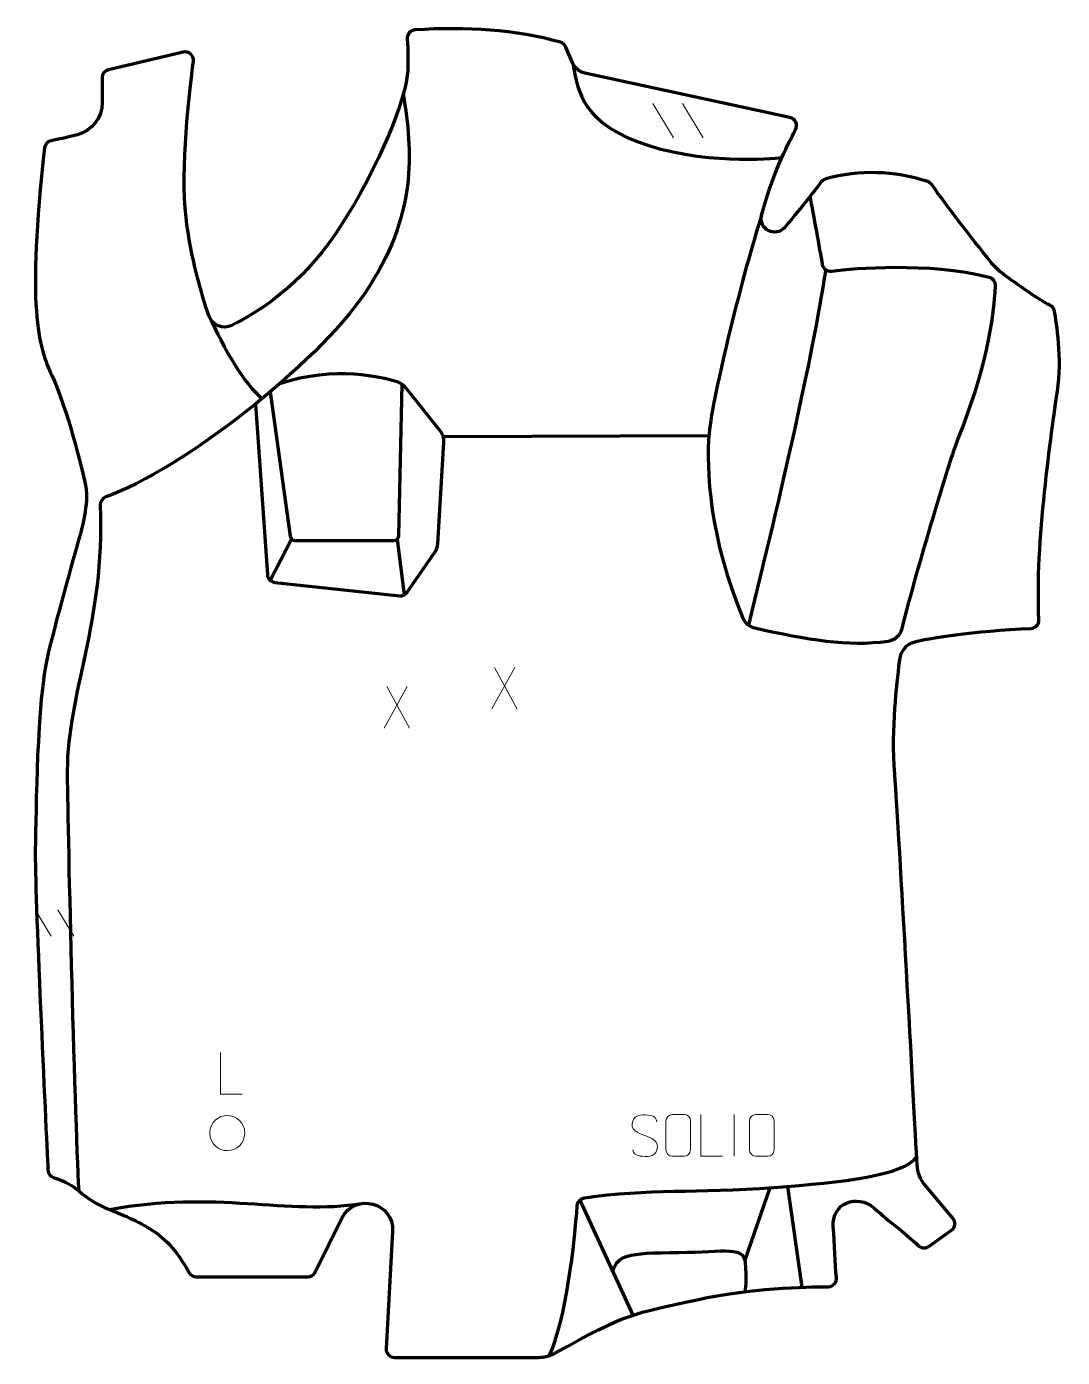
# Model space of a CAD drawing. Header units: millimetres. Extents: x -312 to 308, y -397 to 399.
import ezdxf

# ---------------------------------------------------------------- set-up
doc = ezdxf.new("R2010")
doc.units = ezdxf.units.MM
doc.header["$MEASUREMENT"] = 0
for name, color, linetype in [('layer 1', 7, 'Continuous'), ('layer 2', 7, 'Continuous'), ('layer 3', 7, 'Continuous')]:
    doc.layers.add(name, color=color, linetype=linetype)

msp = doc.modelspace()

# ---------------------------------------------------------------- linework, layer by layer
at = {"layer": 'layer 1', "color": 250, "lineweight": 9}
for points in [[(63.2471, 352.7676), (63.2471, 352.7676), (75.6114, 332.2233), (75.6114, 332.2233)], [(80.977, 352.7676), (80.977, 352.7676), (93.3413, 332.2233), (93.3413, 332.2233)], [(-19.4183, 15.3436), (-19.4183, 15.3436), (-33.1589, -9.5522), (-33.1589, -9.5522)], [(-31.7043, 15.3436), (-31.7043, 15.3436), (-17.9637, -9.6099), (-17.9637, -9.6099)], [(-83.8958, 3.9189), (-83.8958, 3.9189), (-97.6364, -20.9769), (-97.6364, -20.9769)], [(-96.1818, 3.9189), (-96.1818, 3.9189), (-82.4412, -21.0346), (-82.4412, -21.0346)], [(-306.6332, -129.6641), (-306.6332, -129.6641), (-297.1016, -145.5017), (-297.1016, -145.5017)], [(-292.9652, -129.6641), (-292.9652, -129.6641), (-283.4336, -145.5017), (-283.4336, -145.5017)], [(111.8879, -252.1749), (111.8879, -252.1749), (111.8879, -277.149), (111.8879, -277.149)]]:
    msp.add_open_spline(points, degree=3, dxfattribs=at)
for points, knots in [([(-182.7672, -240.0314), (-182.7672, -240.0314), (-195.7163, -240.0314), (-195.7163, -240.0314), (-195.7163, -240.0314), (-195.7163, -240.0314), (-195.7163, -215.0778), (-195.7163, -215.0778)], [0, 0, 0, 0, 0.33333333, 0.33333333, 0.33333333, 0.33333333, 1, 1, 1, 1]), ([(-202.0781, -263.1872), (-202.0074, -256.5468), (-196.7334, -252.7008), (-191.5781, -252.7978), (-191.5781, -252.7978), (-186.4228, -252.7008), (-181.1488, -256.7642), (-181.0781, -263.4046), (-181.0781, -263.4046), (-181.4483, -269.7339), (-185.8902, -273.7646), (-191.5781, -273.794), (-191.5781, -273.794), (-196.7334, -273.891), (-202.0074, -269.8276), (-202.0781, -263.1872)], [0, 0, 0, 0, 0.2, 0.2, 0.2, 0.2, 0.4, 0.4, 0.4, 0.4, 0.6, 0.6, 0.6, 0.6, 1, 1, 1, 1]), ([(58.3625, -264.662), (54.1142, -263.1916), (49.2061, -261.3958), (51.2112, -255.8755), (51.2112, -255.8755), (52.7147, -251.7356), (57.9283, -252.1241), (61.5319, -252.7252), (61.5319, -252.7252), (64.3925, -253.2024), (65.2572, -254.4156), (65.5678, -256.4997)], [0, 0, 0, 0, 0.25, 0.25, 0.25, 0.25, 0.5, 0.5, 0.5, 0.5, 1, 1, 1, 1]), ([(74.8429, -252.1855), (77.1686, -252.1855), (79.4947, -252.1855), (81.8208, -252.1855), (81.8208, -252.1855), (83.7674, -252.1499), (85.7588, -253.6415), (85.7855, -256.0791), (85.7855, -256.0791), (85.7851, -261.826), (85.7851, -267.5733), (85.7855, -273.321), (85.7855, -273.321), (85.6457, -275.6444), (83.9685, -277.124), (81.8208, -277.1348), (81.8208, -277.1348), (79.4889, -277.1344), (77.157, -277.1344), (74.8255, -277.1348), (74.8255, -277.1348), (72.9005, -277.2402), (70.9284, -275.3557), (70.9396, -273.3384), (70.9396, -273.3384), (70.9399, -267.5683), (70.9399, -261.7986), (70.9396, -256.0293), (70.9396, -256.0293), (70.9438, -253.8912), (72.6905, -252.172), (74.8429, -252.1855)], [0, 0, 0, 0, 0.11111111, 0.11111111, 0.11111111, 0.11111111, 0.22222222, 0.22222222, 0.22222222, 0.22222222, 0.33333333, 0.33333333, 0.33333333, 0.33333333, 0.44444444, 0.44444444, 0.44444444, 0.44444444, 0.55555556, 0.55555556, 0.55555556, 0.55555556, 0.66666667, 0.66666667, 0.66666667, 0.66666667, 0.77777778, 0.77777778, 0.77777778, 0.77777778, 1, 1, 1, 1]), ([(104.837, -277.1388), (104.837, -277.1388), (91.8879, -277.1388), (91.8879, -277.1388), (91.8879, -277.1388), (91.8879, -277.1388), (91.8879, -252.1852), (91.8879, -252.1852)], [0, 0, 0, 0, 0.33333333, 0.33333333, 0.33333333, 0.33333333, 1, 1, 1, 1]), ([(124.8429, -252.1855), (127.1686, -252.1855), (129.4947, -252.1855), (131.8208, -252.1855), (131.8208, -252.1855), (133.7674, -252.1499), (135.7588, -253.6415), (135.7855, -256.0791), (135.7855, -256.0791), (135.7851, -261.826), (135.7851, -267.5733), (135.7855, -273.321), (135.7855, -273.321), (135.6457, -275.6444), (133.9685, -277.124), (131.8208, -277.1348), (131.8208, -277.1348), (129.4889, -277.1344), (127.157, -277.1344), (124.8255, -277.1348), (124.8255, -277.1348), (122.9005, -277.2402), (120.9284, -275.3557), (120.9396, -273.3384), (120.9396, -273.3384), (120.9399, -267.5683), (120.9399, -261.7986), (120.9396, -256.0293), (120.9396, -256.0293), (120.9438, -253.8912), (122.6905, -252.172), (124.8429, -252.1855)], [0, 0, 0, 0, 0.11111111, 0.11111111, 0.11111111, 0.11111111, 0.22222222, 0.22222222, 0.22222222, 0.22222222, 0.33333333, 0.33333333, 0.33333333, 0.33333333, 0.44444444, 0.44444444, 0.44444444, 0.44444444, 0.55555556, 0.55555556, 0.55555556, 0.55555556, 0.66666667, 0.66666667, 0.66666667, 0.66666667, 0.77777778, 0.77777778, 0.77777778, 0.77777778, 1, 1, 1, 1]), ([(58.3625, -264.6621), (62.3811, -266.3088), (67.4106, -268.1971), (65.5766, -273.5574), (65.5766, -273.5574), (64.1168, -277.8238), (59.206, -277.5671), (55.4799, -277.0124), (55.4799, -277.0124), (52.7299, -276.6026), (51.509, -275.3891), (51.131, -273.2769)], [0, 0, 0, 0, 0.25, 0.25, 0.25, 0.25, 0.5, 0.5, 0.5, 0.5, 1, 1, 1, 1])]:
    msp.add_open_spline(points, degree=3, knots=knots, dxfattribs=at)
at = {"layer": 'layer 2', "color": 230, "lineweight": 200}
msp.add_open_spline([(-295.3006, -290.0176), (-297.3781, -289.4315), (-298.8601, -287.6085), (-298.9638, -285.4607), (-298.9638, -285.4607), (-300.1788, -260.3218), (-307.0978, -115.6978), (-306.5528, -93.9748), (-306.5528, -93.9748), (-305.9552, -70.169), (-305.9552, -5.8928), (-298.7832, 23.8644), (-298.7832, 23.8644), (-292.5845, 49.5844), (-282.3677, 85.5303), (-279.7092, 94.8112), (-279.7092, 94.8112), (-279.2848, 96.2932), (-274.3364, 114.2217), (-276.3098, 123.3791), (-276.3098, 123.3791), (-280.5968, 143.2719), (-289.4095, 174.8678), (-296.5857, 189.8989), (-296.5857, 189.8989), (-304.8397, 207.1875), (-311.7563, 230.9675), (-300.9937, 326.1202), (-300.9937, 326.1202), (-300.7503, 328.2735), (-299.1353, 330.0297), (-296.9999, 330.4488), (-296.9999, 330.4488), (-290.8573, 331.6535), (-285.6433, 332.8836), (-281.3567, 334.0132), (-281.3567, 334.0132), (-272.5976, 336.3222), (-266.5104, 344.2343), (-266.5104, 353.2573), (-266.5104, 353.2573), (-266.5104, 353.2573), (-266.5104, 368.087), (-266.5104, 368.087), (-266.5104, 368.087), (-266.5104, 370.3952), (-264.9172, 372.4007), (-262.6612, 372.9324), (-262.6612, 372.9324), (-262.6612, 372.9324), (-218.0158, 383.4494), (-218.0158, 383.4494), (-218.0158, 383.4494), (-214.6132, 384.2509), (-211.4566, 381.4192), (-211.906, 377.9662), (-211.906, 377.9662), (-214.2291, 360.1241), (-219.6474, 313.0416), (-216.3083, 284.539), (-216.3083, 284.539), (-213.5479, 260.978), (-206.8849, 237.9762), (-202.671, 225.7299), (-202.671, 225.7299), (-200.7279, 220.0836), (-194.2707, 217.3817), (-188.8742, 219.9789), (-188.8742, 219.9789), (-174.374, 226.9572), (-147.1526, 244.1999), (-126.6612, 275.0164), (-126.6612, 275.0164), (-97.3767, 319.0576), (-86.0215, 356.5515), (-84.2283, 366.6692), (-84.2283, 366.6692), (-83, 373.6012), (-83.4551, 385.0037), (-83.8632, 391.4966), (-83.8632, 391.4966), (-84.0354, 394.2356), (-81.9505, 396.6027), (-79.1998, 396.7766), (-79.1998, 396.7766), (-48.3265, 398.7278), (-19.0385, 396.8902), (7.8668, 389.3588), (7.8668, 389.3588), (9.3304, 388.9488), (10.5348, 387.911), (11.1338, 386.5193), (11.1338, 386.5193), (11.1338, 386.5193), (15.342, 376.7413), (15.342, 376.7413), (15.342, 376.7413), (16.6152, 373.7822), (19.2466, 371.6186), (22.4053, 370.9339), (22.4053, 370.9339), (22.4053, 370.9339), (145.2457, 344.2939), (145.2457, 344.2939), (145.2457, 344.2939), (148.4885, 343.5904), (150.1624, 339.9939), (148.5971, 337.0796), (148.5971, 337.0796), (143.5401, 327.6643), (133.7872, 307.8385), (128.2743, 285.7314), (128.2743, 285.7314), (126.2317, 277.5395), (136.6552, 272.1861), (142.1349, 278.6261), (142.1349, 278.6261), (153.1638, 291.5885), (161.2481, 302.1704), (163.9804, 305.803), (163.9804, 305.803), (164.6563, 306.7015), (165.6183, 307.3379), (166.707, 307.6311), (166.707, 307.6311), (187.0538, 313.1066), (207.3942, 312.5509), (227.728, 305.9699), (227.728, 305.9699), (228.8791, 305.5973), (229.8052, 304.7955), (230.4874, 303.8006), (230.4874, 303.8006), (238.8716, 291.5748), (252.7773, 273.8512), (265.9412, 257.2689), (265.9412, 257.2689), (268.3451, 254.2403), (271.2361, 251.913), (274.3695, 249.6316), (274.3695, 249.6316), (284.5189, 242.2423), (293.8961, 235.656), (300.8154, 232.047), (300.8154, 232.047), (302.2184, 231.3154), (303.256, 230.0468), (303.5544, 228.4985), (303.5544, 228.4985), (304.9183, 221.4164), (308.3642, 200.3277), (305.4365, 180.6663), (305.4365, 180.6663), (301.9846, 157.4808), (291.8856, 88.3247), (294.3363, 43.9399), (294.3363, 43.9399), (294.4894, 41.1692), (292.3407, 38.8084), (289.5562, 38.6917), (289.5562, 38.6917), (255.9068, 37.282), (225.9497, 32.4643), (219.9919, 30.6794), (219.9919, 30.6794), (215.3011, 29.2732), (211.6061, 25.9571), (210.8285, 18.6507), (210.8285, 18.6507), (209.3261, 4.5354), (205.8463, -19.7327), (208.0201, -48.7434), (208.0201, -48.7434), (210.6843, -84.2917), (219.5231, -247.5495), (221.4098, -282.5602), (221.4098, -282.5602), (221.6419, -286.8609), (223.2668, -290.9687), (226.0421, -294.2721), (226.0421, -294.2721), (226.0421, -294.2721), (242.8241, -314.2443), (242.8241, -314.2443), (242.8241, -314.2443), (244.686, -316.4601), (244.2687, -319.7839), (241.9164, -321.4759), (241.9164, -321.4759), (241.9164, -321.4759), (228.4791, -331.1398), (228.4791, -331.1398), (228.4791, -331.1398), (226.3733, -332.6547), (223.6238, -332.1495), (221.7597, -330.3486), (221.7597, -330.3486), (215.6094, -324.4081), (204.8497, -316.2092), (195.669, -308.2315), (195.669, -308.2315), (185.0775, -299.0275), (170.2302, -305.4453), (171.2112, -319.4188), (171.2112, -319.4188), (171.9119, -329.4041), (172.3232, -341.974), (173.0693, -349.4623), (173.0693, -349.4623), (173.3717, -352.4924), (171.195, -355.1877), (168.1375, -355.1915), (168.1375, -355.1915), (154.9387, -355.2092), (121.4025, -356.0142), (89.6864, -362.9808), (89.6864, -362.9808), (50.3767, -371.6161), (47.8967, -370.7849), (4.5443, -394.9583), (4.5443, -394.9583), (1.558, -396.6231), (-1.8092, -397.4997), (-5.2315, -397.4997), (-5.2315, -397.4997), (-5.2315, -397.4997), (-91.4991, -397.4997), (-91.4991, -397.4997), (-91.4991, -397.4997), (-94.3675, -397.4997), (-96.6479, -395.1015), (-96.492, -392.2497), (-96.492, -392.2497), (-96.492, -392.2497), (-92.6544, -322.1002), (-92.6544, -322.1002), (-92.6544, -322.1002), (-91.7079, -304.7976), (-115.2629, -298.6387), (-122.9739, -314.1734), (-122.9739, -314.1734), (-122.9739, -314.1734), (-139.031, -346.5199), (-139.031, -346.5199), (-139.031, -346.5199), (-139.8737, -348.2182), (-141.6112, -349.2927), (-143.513, -349.2927), (-143.513, -349.2927), (-143.513, -349.2927), (-210.1869, -349.2927), (-210.1869, -349.2927), (-210.1869, -349.2927), (-212.0588, -349.2927), (-213.7701, -348.2517), (-214.6305, -346.5965), (-214.6305, -346.5965), (-217.2968, -341.466), (-224.0317, -330.1316), (-234.8352, -322.5109), (-234.8352, -322.5109), (-242.5702, -317.0552), (-253.6068, -312.2916), (-262.1356, -309.0602), (-262.1356, -309.0602), (-268.9121, -306.4923), (-275.116, -302.6636), (-280.5386, -297.8704), (-280.5386, -297.8704), (-283.7676, -295.0161), (-288.5474, -291.9219), (-295.3006, -290.0176)], degree=3, knots=[0, 0, 0, 0, 0.01449275, 0.01449275, 0.01449275, 0.01449275, 0.02898551, 0.02898551, 0.02898551, 0.02898551, 0.04347826, 0.04347826, 0.04347826, 0.04347826, 0.05797101, 0.05797101, 0.05797101, 0.05797101, 0.07246377, 0.07246377, 0.07246377, 0.07246377, 0.08695652, 0.08695652, 0.08695652, 0.08695652, 0.10144928, 0.10144928, 0.10144928, 0.10144928, 0.11594203, 0.11594203, 0.11594203, 0.11594203, 0.13043478, 0.13043478, 0.13043478, 0.13043478, 0.14492754, 0.14492754, 0.14492754, 0.14492754, 0.15942029, 0.15942029, 0.15942029, 0.15942029, 0.17391304, 0.17391304, 0.17391304, 0.17391304, 0.1884058, 0.1884058, 0.1884058, 0.1884058, 0.20289855, 0.20289855, 0.20289855, 0.20289855, 0.2173913, 0.2173913, 0.2173913, 0.2173913, 0.23188406, 0.23188406, 0.23188406, 0.23188406, 0.24637681, 0.24637681, 0.24637681, 0.24637681, 0.26086957, 0.26086957, 0.26086957, 0.26086957, 0.27536232, 0.27536232, 0.27536232, 0.27536232, 0.28985507, 0.28985507, 0.28985507, 0.28985507, 0.30434783, 0.30434783, 0.30434783, 0.30434783, 0.31884058, 0.31884058, 0.31884058, 0.31884058, 0.33333333, 0.33333333, 0.33333333, 0.33333333, 0.34782609, 0.34782609, 0.34782609, 0.34782609, 0.36231884, 0.36231884, 0.36231884, 0.36231884, 0.37681159, 0.37681159, 0.37681159, 0.37681159, 0.39130435, 0.39130435, 0.39130435, 0.39130435, 0.4057971, 0.4057971, 0.4057971, 0.4057971, 0.42028986, 0.42028986, 0.42028986, 0.42028986, 0.43478261, 0.43478261, 0.43478261, 0.43478261, 0.44927536, 0.44927536, 0.44927536, 0.44927536, 0.46376812, 0.46376812, 0.46376812, 0.46376812, 0.47826087, 0.47826087, 0.47826087, 0.47826087, 0.49275362, 0.49275362, 0.49275362, 0.49275362, 0.50724638, 0.50724638, 0.50724638, 0.50724638, 0.52173913, 0.52173913, 0.52173913, 0.52173913, 0.53623188, 0.53623188, 0.53623188, 0.53623188, 0.55072464, 0.55072464, 0.55072464, 0.55072464, 0.56521739, 0.56521739, 0.56521739, 0.56521739, 0.57971014, 0.57971014, 0.57971014, 0.57971014, 0.5942029, 0.5942029, 0.5942029, 0.5942029, 0.60869565, 0.60869565, 0.60869565, 0.60869565, 0.62318841, 0.62318841, 0.62318841, 0.62318841, 0.63768116, 0.63768116, 0.63768116, 0.63768116, 0.65217391, 0.65217391, 0.65217391, 0.65217391, 0.66666667, 0.66666667, 0.66666667, 0.66666667, 0.68115942, 0.68115942, 0.68115942, 0.68115942, 0.69565217, 0.69565217, 0.69565217, 0.69565217, 0.71014493, 0.71014493, 0.71014493, 0.71014493, 0.72463768, 0.72463768, 0.72463768, 0.72463768, 0.73913043, 0.73913043, 0.73913043, 0.73913043, 0.75362319, 0.75362319, 0.75362319, 0.75362319, 0.76811594, 0.76811594, 0.76811594, 0.76811594, 0.7826087, 0.7826087, 0.7826087, 0.7826087, 0.79710145, 0.79710145, 0.79710145, 0.79710145, 0.8115942, 0.8115942, 0.8115942, 0.8115942, 0.82608696, 0.82608696, 0.82608696, 0.82608696, 0.84057971, 0.84057971, 0.84057971, 0.84057971, 0.85507246, 0.85507246, 0.85507246, 0.85507246, 0.86956522, 0.86956522, 0.86956522, 0.86956522, 0.88405797, 0.88405797, 0.88405797, 0.88405797, 0.89855072, 0.89855072, 0.89855072, 0.89855072, 0.91304348, 0.91304348, 0.91304348, 0.91304348, 0.92753623, 0.92753623, 0.92753623, 0.92753623, 0.94202899, 0.94202899, 0.94202899, 0.94202899, 0.95652174, 0.95652174, 0.95652174, 0.95652174, 0.97101449, 0.97101449, 0.97101449, 0.97101449, 1, 1, 1, 1], dxfattribs=at)
at = {"layer": 'layer 3', "color": 142, "lineweight": 200}
for points, knots in [([(15.3419, 376.7413), (17.9686, 359.2439), (21.8538, 339.8206), (60.7006, 327.5686), (60.7006, 327.5686), (99.5474, 315.317), (140.4499, 320.4133), (140.4499, 320.4133)], [0, 0, 0, 0, 0.33333333, 0.33333333, 0.33333333, 0.33333333, 1, 1, 1, 1]), ([(-86.282, 358.2935), (-80.6425, 323.983), (-77.6541, 285.7334), (-109.3297, 239.1174), (-109.3297, 239.1174), (-138.5122, 196.1695), (-218.8587, 133.4301), (-264.3498, 117.3621), (-264.3498, 117.3621), (-266.4135, 116.6333), (-267.7502, 114.6376), (-267.6648, 112.4508), (-267.6648, 112.4508), (-264.9227, 42.1908), (-287.4377, -0.1746), (-287.4281, -46.5576), (-287.4281, -46.5576), (-287.4232, -70.471), (-283.2445, -249.7572), (-280.5387, -297.8705)], [0, 0, 0, 0, 0.16666667, 0.16666667, 0.16666667, 0.16666667, 0.33333333, 0.33333333, 0.33333333, 0.33333333, 0.5, 0.5, 0.5, 0.5, 0.66666667, 0.66666667, 0.66666667, 0.66666667, 1, 1, 1, 1]), ([(128.2742, 285.7308), (117.5783, 253.4622), (98.8493, 177.361), (96.8593, 155.4465), (96.8593, 155.4465), (94.9296, 134.2445), (97.1063, 92.077), (117.0982, 44.8295), (117.0982, 44.8295), (118.3611, 41.845), (120.9928, 39.6507), (124.1611, 38.9487), (124.1611, 38.9487), (155.752, 31.9573), (179.8489, 27.6425), (204.0283, 31.0814), (204.0283, 31.0814), (208.0658, 31.6553), (211.3689, 34.5823), (212.3651, 38.5366), (212.3651, 38.5366), (221.6795, 75.494), (241.3451, 140.6174), (245.7633, 151.6082), (245.7633, 151.6082), (262.0083, 192.0066), (267.6253, 223.8741), (268.2987, 243.6099), (268.2987, 243.6099), (268.3788, 245.9625), (266.8192, 248.0679), (264.5342, 248.6341), (264.5342, 248.6341), (227.2548, 257.8723), (184.3006, 253.9565), (170.2769, 252.2833), (170.2769, 252.2833), (167.6417, 251.9686), (165.2231, 253.7695), (164.7659, 256.3839), (164.7659, 256.3839), (163.1477, 265.6348), (159.5165, 286.2113), (157.3261, 297.1778)], [0, 0, 0, 0, 0.08333333, 0.08333333, 0.08333333, 0.08333333, 0.16666667, 0.16666667, 0.16666667, 0.16666667, 0.25, 0.25, 0.25, 0.25, 0.33333333, 0.33333333, 0.33333333, 0.33333333, 0.41666667, 0.41666667, 0.41666667, 0.41666667, 0.5, 0.5, 0.5, 0.5, 0.58333333, 0.58333333, 0.58333333, 0.58333333, 0.66666667, 0.66666667, 0.66666667, 0.66666667, 0.75, 0.75, 0.75, 0.75, 0.83333333, 0.83333333, 0.83333333, 0.83333333, 1, 1, 1, 1]), ([(-174.7457, 172.9163), (-174.7457, 172.9163), (-167.5938, 70.7723), (-167.5938, 70.7723), (-167.5938, 70.7723), (-167.4245, 68.3562), (-165.5477, 66.4085), (-163.1393, 66.1503), (-163.1393, 66.1503), (-163.1393, 66.1503), (-88.572, 58.1478), (-88.572, 58.1478), (-88.572, 58.1478), (-86.7537, 57.9528), (-84.9743, 58.7655), (-83.9315, 60.2673), (-83.9315, 60.2673), (-83.9315, 60.2673), (-67.3044, 84.2104), (-67.3044, 84.2104), (-67.3044, 84.2104), (-66.2559, 85.7199), (-65.6439, 87.4891), (-65.5356, 89.3235), (-65.5356, 89.3235), (-65.5356, 89.3235), (-61.9432, 150.0345), (-61.9432, 150.0345), (-61.9432, 150.0345), (-61.7975, 152.4933), (-62.5648, 154.9194), (-64.0973, 156.8477), (-64.0973, 156.8477), (-64.0973, 156.8477), (-84.6215, 182.6682), (-84.6215, 182.6682), (-84.6215, 182.6682), (-85.8506, 184.2143), (-87.508, 185.3655), (-89.3897, 185.9663), (-89.3897, 185.9663), (-98.4423, 188.857), (-127.1115, 196.0956), (-160.3908, 184.9308)], [0, 0, 0, 0, 0.08333333, 0.08333333, 0.08333333, 0.08333333, 0.16666667, 0.16666667, 0.16666667, 0.16666667, 0.25, 0.25, 0.25, 0.25, 0.33333333, 0.33333333, 0.33333333, 0.33333333, 0.41666667, 0.41666667, 0.41666667, 0.41666667, 0.5, 0.5, 0.5, 0.5, 0.58333333, 0.58333333, 0.58333333, 0.58333333, 0.66666667, 0.66666667, 0.66666667, 0.66666667, 0.75, 0.75, 0.75, 0.75, 0.83333333, 0.83333333, 0.83333333, 0.83333333, 1, 1, 1, 1]), ([(-165.9409, 180.1802), (-165.9409, 180.1802), (-153.9154, 93.7863), (-153.9154, 93.7863), (-153.9154, 93.7863), (-153.709, 92.3036), (-152.4411, 91.1997), (-150.9439, 91.1997), (-150.9439, 91.1997), (-150.9439, 91.1997), (-91.9426, 91.1997), (-91.9426, 91.1997), (-91.9426, 91.1997), (-90.312, 91.1997), (-88.9799, 92.5018), (-88.9433, 94.1319), (-88.9433, 94.1319), (-88.9433, 94.1319), (-86.8894, 184.7575), (-86.8894, 184.7575)], [0, 0, 0, 0, 0.16666667, 0.16666667, 0.16666667, 0.16666667, 0.33333333, 0.33333333, 0.33333333, 0.33333333, 0.5, 0.5, 0.5, 0.5, 0.66666667, 0.66666667, 0.66666667, 0.66666667, 1, 1, 1, 1]), ([(1.2188, -396.4324), (11.3284, -375.072), (16.3335, -328.5873), (17.8995, -306.642), (17.8995, -306.642), (18.0667, -304.3), (19.838, -302.3823), (22.1621, -302.0471), (22.1621, -302.0471), (60.1982, -296.5599), (89.1669, -299.1459), (135.5805, -295.8117), (135.5805, -295.8117), (177.289, -292.8163), (213.761, -288.4518), (221.1372, -277.5008)], [0, 0, 0, 0, 0.2, 0.2, 0.2, 0.2, 0.4, 0.4, 0.4, 0.4, 0.6, 0.6, 0.6, 0.6, 1, 1, 1, 1]), ([(39.0899, -346.0679), (41.8748, -338.4081), (43.8669, -334.8221), (73.3507, -334.8221), (73.3507, -334.8221), (102.8344, -334.8221), (117.3773, -330.1308), (118.3732, -340.4454), (118.3732, -340.4454), (119.3695, -350.7594), (118.3732, -358.1995), (118.3732, -358.1995)], [0, 0, 0, 0, 0.25, 0.25, 0.25, 0.25, 0.5, 0.5, 0.5, 0.5, 1, 1, 1, 1])]:
    msp.add_open_spline(points, degree=3, knots=knots, dxfattribs=at)
for points in [[(166.6667, 253.2656), (158.1033, 197.9903), (140.0252, 121.0646), (120.4125, 40.6454)], [(-202.6709, 225.73), (-193.5717, 205.9226), (-181.4454, 184.7316), (-170.7167, 176.2003)], [(96.7212, 153.7972), (96.7212, 153.7972), (-62.2993, 153.3262), (-62.2993, 153.3262)], [(-153.0714, 92.0868), (-153.0714, 92.0868), (-165.9407, 67.3994), (-165.9407, 67.3994)], [(-89.9574, 91.9548), (-89.9574, 91.9548), (-85.6673, 58.7172), (-85.6673, 58.7172)], [(-262.1355, -309.0599), (-199.1044, -297.0525), (-155.3553, -312.5543), (-111.1089, -305.425)], [(133.1159, -295.9845), (133.1159, -295.9845), (118.2156, -339.4097), (118.2156, -339.4097)], [(143.742, -295.2011), (143.742, -295.2011), (152.4266, -355.5225), (152.4266, -355.5225)], [(19.4174, -303.398), (19.4174, -303.398), (51.1713, -372.2725), (51.1713, -372.2725)]]:
    msp.add_open_spline(points, degree=3, dxfattribs=at)

doc.saveas('drawing.dxf')
